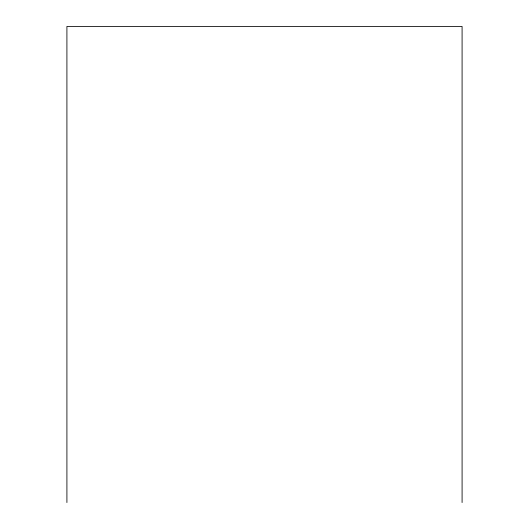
<?xml version="1.0" encoding="UTF-8"?>
<svg xmlns="http://www.w3.org/2000/svg" width="529" height="529" viewBox="0 0 529 529"><rect width="100%" height="100%" fill="white"/><g stroke="black" fill="none" stroke-linecap="round" stroke-linejoin="round"><path stroke-width="0.79" d="M462.088 502.55L462.088 26.45L66.912 26.45L66.912 502.55"/></g></svg>
